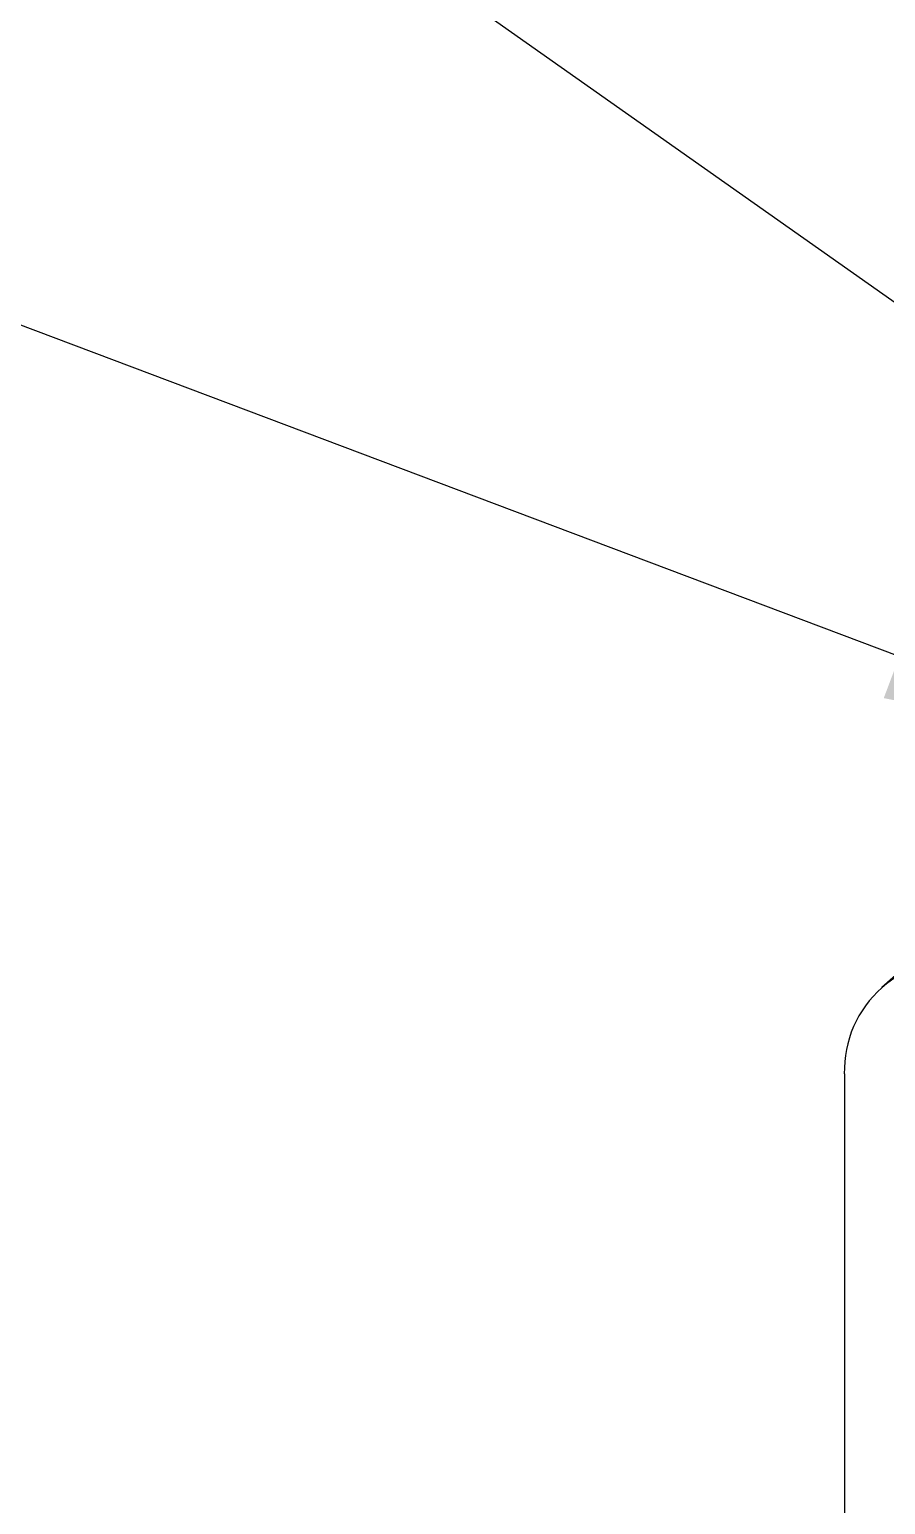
# Model space of a CAD drawing. Header units: millimetres. Extents: x 0 to 279, y 0 to 216.
# Drawn here: x 147.08 to 157.53, y 142.85 to 160.87 of the extents above; entities that cross this region are included whole.
import ezdxf

# ---------------------------------------------------------------- set-up
doc = ezdxf.new("R2010")
doc.units = ezdxf.units.MM
doc.layers.add('DIM', color=1, linetype='Continuous')
doc.dimstyles.new('SLDDIMSTYLE0', dxfattribs={"dimtxt": 0.18, "dimasz": 3.302, "dimexe": 0, "dimexo": 0.0625, "dimgap": 0, "dimtad": 0, "dimtih": 1, "dimtoh": 1, "dimdec": 0, "dimrnd": 1e-09, "dimzin": 0, "dimdsep": 46, "dimtxsty": 'Standard', "dimsah": 1, "dimcen": 0.09, "dimadec": 0, "dimazin": 0, "dimtfac": 3.302, "dimtdec": 0, "dimtofl": 0, "dimtmove": 0, "dimatfit": 3, "dimfxl": 0, "dimfrac": 2, "dimtolj": 1, "dimtzin": 0, "dimarcsym": 0})

msp = doc.modelspace()

# ---------------------------------------------------------------- linework, layer by layer
at = {"color": 7, "linetype": 'Continuous', "lineweight": 25}
for p, q in [((158.229, 149.828), (157.481, 149.168)), ((157.024, 148.115), (157.024, 137.017))]:
    msp.add_line(p, q, dxfattribs=at)
msp.add_arc((158.38, 148.148), 1.357, 81.3986, 181.4206, dxfattribs=at)

# ---------------------------------------------------------------- leaders
at = {"layer": 'DIM'}
for points in [[(162.027, 154.436), (137.296, 171.898)], [(160.786, 152.047), (137.86, 160.696)], [(157.024, 136.262), (137.496, 147.907)]]:
    msp.add_leader(points, dimstyle='SLDDIMSTYLE0', dxfattribs=at)

doc.saveas('drawing.dxf')
